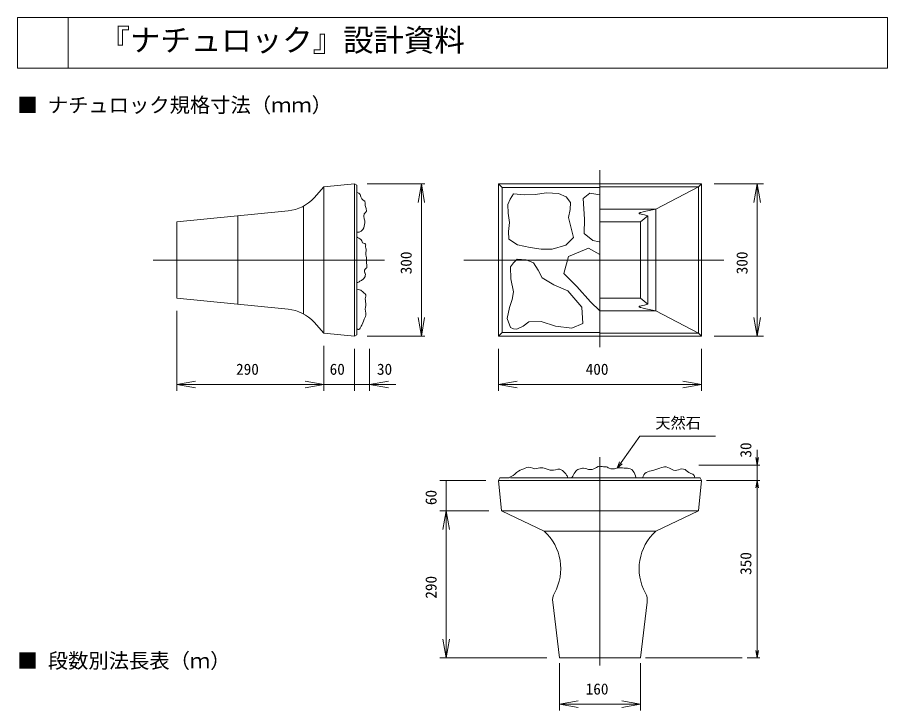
# Model space of a CAD drawing. Units: millimetres, scale not verified. Extents: x 880 to 2725, y 439 to 2924.
# Drawn here: x 977 to 2692, y 1558 to 2924 of the extents above; entities that cross this region are included whole.
import ezdxf
from ezdxf.enums import TextEntityAlignment as Align

# ---------------------------------------------------------------- set-up
doc = ezdxf.new("R2010")
doc.units = ezdxf.units.MM
doc.header["$LTSCALE"] = 10
doc.layers.add('0_2', color=2, linetype='Continuous', lineweight=18)
doc.styles.add('ＭＳ ゴシック-5.0-0.0', font='')
doc.styles.get('ＭＳ ゴシック-5.0-0.0').set_extended_font_data('ＭＳ ゴシック-5.0-0.0')

msp = doc.modelspace()

# ---------------------------------------------------------------- linework, layer by layer
at = {"layer": '0_2'}
for p, q in [((977.19, 2924), (977.19, 2824)), ((977.19, 2924), (2692.19, 2924)), ((1077.19, 2924), (1077.19, 2824)), ((2692.19, 2924), (2692.19, 2824)), ((977.19, 2824), (2692.19, 2824)), ((1561.98, 2568.67), (1581.32, 2589.94)), ((1641.32, 2595.94), (1581.32, 2589.94)), ((1581.32, 2589.94), (1581.32, 2301.94)), ((1641.32, 2595.94), (1646.32, 2593.44)), ((1641.32, 2595.94), (1646.32, 2593.44)), ((1646.32, 2593.44), (1646.32, 2500.89)), ((1925.3, 2595.94), (2325.3, 2595.94)), ((1925.3, 2295.94), (1925.3, 2595.94)), ((2319.3, 2589.94), (2235.3, 2545.94)), ((2325.3, 2595.94), (2319.3, 2589.94)), ((2325.3, 2595.94), (2325.3, 2295.94)), ((1646.8, 2579.24), (1650.28, 2577.58)), ((1650.28, 2577.58), (1652.82, 2575.22)), ((1652.82, 2575.22), (1654.14, 2570.6)), ((1654.14, 2570.6), (1655.84, 2566.18)), ((1655.84, 2566.18), (1658.94, 2564.14)), ((1658.94, 2564.14), (1661.86, 2562.17)), ((1661.86, 2562.17), (1662.84, 2558.15)), ((1662.84, 2558.15), (1662.87, 2553.13)), ((1291.32, 2520.94), (1510.81, 2542.89)), ((1541.32, 2552.38), (1541.32, 2339.51)), ((1662.98, 2539.6), (1660.86, 2537.05)), ((1662.87, 2553.13), (1664.58, 2547.17)), ((1664.88, 2542.08), (1662.98, 2539.6)), ((1664.58, 2547.17), (1664.88, 2542.08)), ((2125.3, 2545.94), (2235.3, 2545.94)), ((2202.71, 2538.22), (2202.53, 2537.79)), ((2203.17, 2538.65), (2202.71, 2538.22)), ((2204.5, 2539.38), (2203.17, 2538.65)), ((2205.81, 2539.74), (2204.5, 2539.38)), ((2210.69, 2540.93), (2205.81, 2539.74)), ((2215.73, 2542.16), (2210.69, 2540.93)), ((2225.55, 2544.21), (2215.73, 2542.16)), ((2235.3, 2545.94), (2225.55, 2544.21)), ((2235.3, 2545.94), (2235.3, 2345.94)), ((1411.32, 2532.94), (1411.32, 2358.94)), ((1660.86, 2537.05), (1659.94, 2532.26)), ((1659.94, 2532.26), (1660.86, 2527.01)), ((1660.86, 2527.01), (1661.63, 2522.94)), ((1661.63, 2522.94), (1661.86, 2518.97)), ((2202.53, 2537.79), (2202.86, 2537.43)), ((2202.86, 2537.43), (2203.49, 2537.15)), ((2203.49, 2537.15), (2205.03, 2536.65)), ((2205.03, 2536.65), (2206.38, 2536.3)), ((2205.3, 2520.94), (2219.7, 2532.94)), ((2206.38, 2536.3), (2212.82, 2534.67)), ((2212.82, 2534.67), (2219.72, 2532.89)), ((2219.7, 2532.94), (2219.7, 2358.94)), ((1291.32, 2520.94), (1291.32, 2370.94)), ((1657.85, 2505.91), (1654.74, 2502.68)), ((1659.67, 2509.3), (1657.85, 2505.91)), ((1660.86, 2512.95), (1659.67, 2509.3)), ((1661.53, 2515.95), (1660.86, 2512.95)), ((1661.86, 2518.97), (1661.53, 2515.95)), ((2125.3, 2520.94), (2205.3, 2520.94)), ((2205.3, 2520.94), (2205.3, 2370.94)), ((1646.32, 2501.12), (1646.32, 2400.95)), ((1646.58, 2490.96), (1647.76, 2490.21)), ((1648.83, 2500.76), (1646.8, 2500.89)), ((1647.76, 2490.21), (1648.96, 2489.48)), ((1650.82, 2500.89), (1648.83, 2500.76)), ((1648.96, 2489.48), (1650.22, 2488.77)), ((1650.22, 2488.77), (1652, 2487.86)), ((1654.74, 2502.68), (1650.82, 2500.89)), ((1652, 2487.86), (1653.67, 2486.84)), ((1653.67, 2486.84), (1654.96, 2485.49)), ((1654.96, 2485.49), (1655.77, 2483.64)), ((1655.77, 2483.64), (1656.43, 2481.66)), ((1656.43, 2481.66), (1657.51, 2480.03)), ((1657.51, 2480.03), (1659.52, 2478.97)), ((1659.52, 2478.97), (1661.76, 2478.21)), ((1661.76, 2478.21), (1663.34, 2477.11)), ((1663.34, 2477.11), (1663.68, 2475.58)), ((1663.49, 2473.66), (1663.34, 2471.65)), ((1663.34, 2471.65), (1663.73, 2469.47)), ((1663.68, 2475.58), (1663.49, 2473.66)), ((1664.12, 2461.59), (1663.71, 2459.62)), ((1663.71, 2459.62), (1663.82, 2456.46)), ((1663.73, 2469.47), (1664.39, 2467.44)), ((1663.82, 2456.46), (1664.51, 2453.32)), ((1664.61, 2463.54), (1664.12, 2461.59)), ((1664.39, 2467.44), (1664.8, 2465.45)), ((1664.51, 2453.32), (1665.16, 2450.15)), ((1664.8, 2465.45), (1664.61, 2463.54)), ((1665.16, 2450.15), (1665.32, 2447.71)), ((1665.26, 2445.27), (1665.16, 2442.86)), ((1665.16, 2442.86), (1665.16, 2440.95)), ((1665.16, 2440.95), (1665.28, 2439.03)), ((1665.32, 2447.71), (1665.26, 2445.27)), ((1665.28, 2439.03), (1665.53, 2437.03)), ((1665.53, 2437.03), (1665.9, 2434.81)), ((1661.56, 2426.02), (1661.19, 2423.85)), ((1661.19, 2423.85), (1661.52, 2421.72)), ((1661.52, 2421.72), (1661.87, 2420.86)), ((1662.61, 2427.92), (1661.56, 2426.02)), ((1661.87, 2420.86), (1662.27, 2420.02)), ((1662.27, 2420.02), (1662.61, 2419.17)), ((1663.63, 2428.92), (1662.61, 2427.92)), ((1662.61, 2419.17), (1662.91, 2417.39)), ((1664.69, 2429.84), (1663.63, 2428.92)), ((1665.53, 2430.83), (1664.69, 2429.84)), ((1666.04, 2432.67), (1665.53, 2430.83)), ((1665.9, 2434.81), (1666.04, 2432.67)), ((1647.33, 2401.4), (1646.21, 2400.95)), ((1648.43, 2401.87), (1647.33, 2401.4)), ((1649.49, 2402.41), (1648.43, 2401.87)), ((1650.85, 2403.22), (1649.49, 2402.41)), ((1652.17, 2404.09), (1650.85, 2403.22)), ((1653.5, 2404.96), (1652.17, 2404.09)), ((1655.12, 2405.89), (1653.5, 2404.96)), ((1656.73, 2406.82), (1655.12, 2405.89)), ((1658.24, 2407.87), (1656.73, 2406.82)), ((1659.91, 2409.52), (1658.24, 2407.87)), ((1661.25, 2411.48), (1659.91, 2409.52)), ((1662.25, 2413.7), (1661.25, 2411.48)), ((1662.75, 2415.54), (1662.25, 2413.7)), ((1662.91, 2417.39), (1662.75, 2415.54)), ((1646.32, 2400.95), (1646.32, 2310.04)), ((1646.8, 2388.39), (1649.28, 2387.93)), ((1649.28, 2387.93), (1651.65, 2387.32)), ((1651.65, 2387.32), (1653.83, 2386.38)), ((1653.83, 2386.38), (1655.53, 2385.21)), ((1655.53, 2385.21), (1657.16, 2383.82)), ((1511.09, 2348.96), (1291.32, 2370.94)), ((1657.16, 2383.82), (1658.85, 2382.36)), ((1658.85, 2382.36), (1660.88, 2380.79)), ((1660.88, 2380.79), (1662.71, 2379.17)), ((1662.71, 2379.17), (1663.87, 2377.34)), ((1663.43, 2372.13), (1662.87, 2369.3)), ((1662.87, 2369.3), (1662.94, 2366.22)), ((1664.02, 2374.87), (1663.43, 2372.13)), ((1663.87, 2377.34), (1664.02, 2374.87)), ((2205.3, 2370.94), (2125.3, 2370.94)), ((2205.3, 2370.94), (2219.7, 2358.94)), ((1663.17, 2352.93), (1662.87, 2349.21)), ((1662.94, 2366.22), (1663.46, 2363.23)), ((1663.7, 2356.62), (1663.17, 2352.93)), ((1663.46, 2363.23), (1663.87, 2360.26)), ((1663.87, 2360.26), (1663.7, 2356.62)), ((2202.53, 2354.09), (2202.86, 2354.46)), ((2202.71, 2353.67), (2202.53, 2354.09)), ((2203.17, 2353.24), (2202.71, 2353.67)), ((2202.86, 2354.46), (2203.49, 2354.73)), ((2204.5, 2352.51), (2203.17, 2353.24)), ((2203.49, 2354.73), (2205.03, 2355.24)), ((2205.81, 2352.14), (2204.5, 2352.51)), ((2205.03, 2355.24), (2206.38, 2355.59)), ((2210.69, 2350.96), (2205.81, 2352.14)), ((2206.38, 2355.59), (2212.82, 2357.22)), ((2215.73, 2349.72), (2210.69, 2350.96)), ((2212.82, 2357.22), (2219.72, 2359)), ((2225.55, 2347.68), (2215.73, 2349.72)), ((1663.17, 2334.47), (1662.06, 2331.81)), ((1662.87, 2349.21), (1663.27, 2345.13)), ((1663.87, 2337.16), (1663.17, 2334.47)), ((1663.27, 2345.13), (1663.87, 2341.09)), ((1663.87, 2341.09), (1663.87, 2337.16)), ((2235.3, 2345.94), (2125.3, 2345.94)), ((2235.3, 2345.94), (2225.55, 2347.68)), ((2319.3, 2301.94), (2235.3, 2345.94)), ((1561.75, 2323.46), (1581.32, 2301.94)), ((1654.87, 2315.86), (1653.83, 2314.06)), ((1655.9, 2317.48), (1654.87, 2315.86)), ((1656.84, 2319.08), (1655.9, 2317.48)), ((1658.29, 2322.26), (1656.84, 2319.08)), ((1659.54, 2325.67), (1658.29, 2322.26)), ((1660.86, 2329.12), (1659.54, 2325.67)), ((1662.06, 2331.81), (1660.86, 2329.12)), ((1581.32, 2301.94), (1641.32, 2295.94)), ((1641.32, 2295.94), (1646.32, 2298.44)), ((1641.32, 2295.94), (1646.32, 2298.44)), ((1646.32, 2310.04), (1646.32, 2298.44)), ((1647.85, 2309.52), (1646.8, 2310.04)), ((1648.87, 2309.14), (1647.85, 2309.52)), ((1649.81, 2309.03), (1648.87, 2309.14)), ((1651.4, 2309.94), (1649.81, 2309.03)), ((1652.68, 2311.84), (1651.4, 2309.94)), ((1653.83, 2314.06), (1652.68, 2311.84)), ((2325.3, 2295.94), (2319.3, 2301.94)), ((2325.3, 2295.94), (1925.3, 2295.94)), ((1954.13, 2021.35), (1957.69, 2024.17)), ((1957.69, 2024.17), (1961.1, 2027.22)), ((1961.1, 2027.22), (1964.65, 2029.97)), ((1964.65, 2029.97), (1967.99, 2031.77)), ((1967.99, 2031.77), (1971.54, 2033.26)), ((1971.54, 2033.26), (1975.18, 2034.75)), ((1975.18, 2034.75), (1978.04, 2036.02)), ((1978.04, 2036.02), (1980.91, 2037.1)), ((1980.91, 2037.1), (1983.8, 2037.62)), ((1983.8, 2037.62), (1988.23, 2036.96)), ((1988.23, 2036.96), (1992.71, 2035.54)), ((1992.71, 2035.54), (1997.2, 2034.75)), ((1997.2, 2034.75), (2000.38, 2035.15)), ((2000.38, 2035.15), (2003.56, 2035.99)), ((2003.56, 2035.99), (2006.77, 2036.67)), ((2006.77, 2036.67), (2009.64, 2036.75)), ((2009.64, 2036.75), (2012.52, 2036.39)), ((2012.52, 2036.39), (2015.38, 2035.71)), ((2015.38, 2035.71), (2021.44, 2033.8)), ((2021.44, 2033.8), (2027.46, 2032.16)), ((2027.46, 2032.16), (2033.57, 2031.88)), ((2033.57, 2031.88), (2037.79, 2032.78)), ((2037.79, 2032.78), (2041.98, 2033.76)), ((2041.98, 2033.76), (2046.01, 2033.79)), ((2046.01, 2033.79), (2048.73, 2032.78)), ((2048.73, 2032.78), (2051.29, 2031.07)), ((2051.29, 2031.07), (2053.67, 2029.01)), ((2053.67, 2029.01), (2055.81, 2026.89)), ((2055.81, 2026.89), (2057.74, 2024.68)), ((2057.74, 2024.68), (2059.41, 2022.31)), ((2073.17, 2022.56), (2074.72, 2025.18)), ((2074.72, 2025.18), (2076.12, 2027.63)), ((2076.12, 2027.63), (2077.66, 2029.94)), ((2077.66, 2029.94), (2079.51, 2031.88)), ((2079.51, 2031.88), (2081.53, 2033.14)), ((2081.53, 2033.14), (2083.81, 2034.06)), ((2083.81, 2034.06), (2086.21, 2034.75)), ((2086.21, 2034.75), (2088.45, 2035.28)), ((2088.45, 2035.28), (2090.68, 2035.63)), ((2090.68, 2035.63), (2092.91, 2035.71)), ((2092.91, 2035.71), (2097.72, 2034.84)), ((2097.72, 2034.84), (2102.51, 2033.48)), ((2102.51, 2033.48), (2107.27, 2032.84)), ((2107.27, 2032.84), (2110.19, 2033.27)), ((2110.19, 2033.27), (2113.07, 2034.29)), ((2113.07, 2034.29), (2115.88, 2035.71)), ((2115.88, 2035.71), (2118.74, 2037.38)), ((2118.74, 2037.38), (2121.58, 2038.81)), ((2121.58, 2038.81), (2124.5, 2039.54)), ((2124.5, 2039.54), (2126.98, 2039.38)), ((2126.98, 2039.38), (2129.54, 2038.9)), ((2129.54, 2038.9), (2132.15, 2038.58)), ((2132.15, 2038.58), (2134.11, 2038.64)), ((2134.11, 2038.64), (2136.04, 2038.74)), ((2136.04, 2038.74), (2137.9, 2038.58)), ((2137.9, 2038.58), (2139.84, 2037.85)), ((2139.84, 2037.85), (2141.73, 2036.77)), ((2141.73, 2036.77), (2143.64, 2035.71)), ((2143.64, 2035.71), (2147.01, 2034.66)), ((2147.01, 2034.66), (2150.57, 2034.42)), ((2150.57, 2034.42), (2154.17, 2034.75)), ((2154.17, 2034.75), (2158.05, 2035.47)), ((2158.05, 2035.47), (2161.86, 2036.23)), ((2161.86, 2036.23), (2165.65, 2036.67)), ((2165.65, 2036.67), (2169.43, 2036.54)), ((2169.43, 2036.54), (2173.25, 2036.1)), ((2173.25, 2036.1), (2177.14, 2035.71)), ((2177.14, 2035.71), (2179.78, 2035.58)), ((2179.78, 2035.58), (2182.36, 2035.35)), ((2182.36, 2035.35), (2184.8, 2034.75)), ((2184.8, 2034.75), (2187.83, 2032.95)), ((2187.83, 2032.95), (2190.39, 2030.26)), ((2190.39, 2030.26), (2192.45, 2027.09)), ((2192.45, 2027.09), (2193.98, 2023.94)), ((2193.98, 2023.94), (2195.21, 2020.75)), ((2211.91, 2022.92), (2213.51, 2025.18)), ((2213.51, 2025.18), (2216.23, 2027.35)), ((2216.23, 2027.35), (2219.53, 2028.88)), ((2219.53, 2028.88), (2223.08, 2029.97)), ((2223.08, 2029.97), (2225.99, 2030.65)), ((2225.99, 2030.65), (2228.86, 2031.25)), ((2228.86, 2031.25), (2231.7, 2031.88)), ((2231.7, 2031.88), (2235.54, 2032.94)), ((2235.54, 2032.94), (2239.36, 2034.22)), ((2239.36, 2034.22), (2243.18, 2035.71)), ((2243.18, 2035.71), (2246.36, 2037.01)), ((2246.36, 2037.01), (2249.55, 2038.08)), ((2249.55, 2038.08), (2252.75, 2038.58)), ((2252.75, 2038.58), (2255.96, 2038.26)), ((2255.96, 2038.26), (2259.16, 2037.23)), ((2259.16, 2037.23), (2262.32, 2035.71)), ((2262.32, 2035.71), (2266.19, 2033.5)), ((2266.19, 2033.5), (2270, 2031.64)), ((2270, 2031.64), (2273.81, 2030.92)), ((2273.81, 2030.92), (2276.9, 2031.53)), ((2276.9, 2031.53), (2280.07, 2032.71)), ((2280.07, 2032.71), (2283.38, 2033.79)), ((2283.38, 2033.79), (2286.7, 2034.22)), ((2286.7, 2034.22), (2289.97, 2033.91)), ((2289.97, 2033.91), (2292.95, 2032.84)), ((2292.95, 2032.84), (2295.51, 2031.06)), ((2295.51, 2031.06), (2297.94, 2028.98)), ((2297.94, 2028.98), (2300.61, 2027.09)), ((2300.61, 2027.09), (2304.59, 2025.42)), ((2304.59, 2025.42), (2308.46, 2023.84)), ((2308.46, 2023.84), (2311.14, 2021.35)), ((1927.8, 2016.75), (1925.3, 2011.75)), ((1931.3, 1951.75), (1925.3, 2011.75)), ((1946.47, 2016.75), (1927.8, 2016.75)), ((1946.47, 2017.52), (1949.11, 2018.66)), ((1949.11, 2018.66), (1951.68, 2019.9)), ((2069.94, 2016.75), (1949.11, 2016.75)), ((1951.68, 2019.9), (1954.13, 2021.35)), ((2059.41, 2022.31), (2060.45, 2020.46)), ((2060.45, 2020.46), (2061.39, 2018.53)), ((2061.39, 2018.53), (2062.28, 2016.57)), ((2069.94, 2017.52), (2071.56, 2020.02)), ((2209.68, 2016.75), (2069.94, 2016.75)), ((2071.56, 2020.02), (2073.17, 2022.56)), ((2195.21, 2020.75), (2196.28, 2017.52)), ((2209.68, 2017.52), (2210.7, 2020.31)), ((2322.8, 2016.75), (2209.68, 2016.75)), ((2210.7, 2020.31), (2211.91, 2022.92)), ((2311.14, 2021.35), (2311.59, 2020.19)), ((2311.59, 2020.19), (2311.89, 2018.89)), ((2311.89, 2018.89), (2312.09, 2017.52)), ((2325.3, 2011.75), (2319.3, 1951.75)), ((2325.3, 2011.75), (2322.8, 2016.75)), ((2319.3, 1951.75), (1931.3, 1951.75)), ((2015.3, 1911.75), (1931.3, 1951.75)), ((2319.3, 1951.75), (2235.3, 1911.75)), ((2235.3, 1911.75), (2015.3, 1911.75)), ((2045.3, 1661.75), (2032.14, 1771.46)), ((2218.47, 1771.46), (2205.3, 1661.75)), ((2205.3, 1661.75), (2045.3, 1661.75))]:
    msp.add_line(p, q, dxfattribs=at)
at = {"layer": '0_2', "color": 4}
for p, q in [((2125.3, 2622.94), (2125.3, 2274.4)), ((1641.32, 2595.94), (1641.32, 2295.94)), ((1666.32, 2595.94), (1779.87, 2595.94)), ((1773.3, 2595.94), (1766.78, 2559.01)), ((1773.3, 2595.94), (1779.81, 2559.01)), ((1773.3, 2595.94), (1773.3, 2295.94)), ((1925.3, 2595.94), (1932.3, 2588.94)), ((2125.3, 2589.94), (2319.3, 2589.94)), ((2319.3, 2589.94), (2319.3, 2301.94)), ((2350.3, 2595.94), (2447.8, 2595.94)), ((2435.3, 2595.94), (2428.79, 2559.01)), ((2435.3, 2595.94), (2441.81, 2559.01)), ((2435.3, 2595.94), (2435.3, 2295.94)), ((1932.3, 2302.94), (1932.3, 2588.94)), ((1932.3, 2588.94), (2125.3, 2588.94)), ((1954.79, 2576.03), (1948.06, 2565.77)), ((1976.28, 2574.45), (1954.79, 2576.03)), ((1997.49, 2574.93), (1976.28, 2574.45)), ((2020.03, 2578.17), (1997.49, 2574.93)), ((2043.47, 2577.12), (2020.03, 2578.17)), ((2058.6, 2570.53), (2043.47, 2577.12)), ((2105.62, 2577.62), (2092.06, 2566.96)), ((2125, 2574.71), (2105.62, 2577.62)), ((1948.06, 2565.77), (1943.84, 2555.22)), ((2067.56, 2559.6), (2058.6, 2570.53)), ((2066.27, 2545.59), (2067.56, 2559.6)), ((2092.06, 2566.96), (2094.96, 2526.27)), ((1943.84, 2555.22), (1944.69, 2538.43)), ((1944.69, 2538.43), (1947.13, 2520.19)), ((2063.18, 2530.04), (2066.27, 2545.59)), ((2068.87, 2509.03), (2063.18, 2530.04)), ((2094.96, 2526.27), (2094, 2498.17)), ((1947.13, 2520.19), (1945.22, 2502.39)), ((2073.04, 2490.63), (2068.87, 2509.03)), ((1945.22, 2502.39), (1946.03, 2487.34)), ((1946.03, 2487.34), (1962.6, 2475.96)), ((2057.76, 2475.24), (2073.04, 2490.63)), ((2094, 2498.17), (2111.44, 2484.6)), ((1962.6, 2475.96), (1987.64, 2470.92)), ((1987.64, 2470.92), (2009.55, 2467.49)), ((2031.43, 2467.64), (2057.76, 2475.24)), ((2111.44, 2484.6), (2124.03, 2481.7)), ((2009.55, 2467.49), (2031.43, 2467.64)), ((2062.99, 2452.63), (2054.27, 2419.69)), ((2102.72, 2469.1), (2062.99, 2452.63)), ((2125, 2456.51), (2102.72, 2469.1)), ((1244.76, 2445.94), (1700.38, 2445.94)), ((1856.78, 2445.94), (2369.41, 2445.94)), ((1954.81, 2440.59), (1949.32, 2432.6)), ((1962.46, 2447.93), (1954.81, 2440.59)), ((1980.04, 2446.44), (1962.46, 2447.93)), ((1994.21, 2440.26), (1980.04, 2446.44)), ((2003.42, 2426.03), (1994.21, 2440.26)), ((1949.32, 2432.6), (1949.67, 2408.77)), ((2011.72, 2410.7), (2003.42, 2426.03)), ((2054.27, 2419.69), (2079.46, 2393.53)), ((1949.67, 2408.77), (1954.79, 2383.33)), ((2034.26, 2397.31), (2011.72, 2410.7)), ((2062.09, 2385.52), (2034.26, 2397.31)), ((2089.45, 2353.21), (2062.09, 2385.52)), ((2079.46, 2393.53), (2106.59, 2363.5)), ((1952.39, 2368.41), (1947.13, 2352.68)), ((1954.79, 2383.33), (1952.39, 2368.41)), ((1947.13, 2352.68), (1942.68, 2330.44)), ((2091.65, 2320.93), (2089.45, 2353.21)), ((2106.59, 2363.5), (2125.3, 2345.94)), ((1291.32, 2188.17), (1291.32, 2345.94)), ((1773.3, 2295.94), (1766.78, 2332.87)), ((1773.3, 2295.94), (1779.81, 2332.87)), ((2435.3, 2295.94), (2428.79, 2332.87)), ((2435.3, 2295.94), (2441.81, 2332.87)), ((1942.68, 2330.44), (1949.32, 2313.26)), ((1961.36, 2309.98), (1974.01, 2315.87)), ((1974.01, 2315.87), (1985.45, 2324.21)), ((1985.45, 2324.21), (2009.48, 2324.86)), ((2009.48, 2324.86), (2038, 2315.45)), ((2038, 2315.45), (2069.6, 2311.83)), ((2069.6, 2311.83), (2091.65, 2320.93)), ((1932.3, 2302.94), (1925.3, 2295.94)), ((2125.3, 2302.94), (1932.3, 2302.94)), ((1949.32, 2313.26), (1954.99, 2310.6)), ((1954.99, 2310.6), (1961.36, 2309.98)), ((2319.3, 2301.94), (2125.3, 2301.94)), ((1666.32, 2295.94), (1779.87, 2295.94)), ((2350.3, 2295.94), (2447.8, 2295.94)), ((1581.32, 2188.17), (1581.32, 2276.94)), ((1641.32, 2188.17), (1641.32, 2270.94)), ((1671.32, 2188.17), (1671.32, 2270.94)), ((1925.3, 2188.17), (1925.3, 2270.94)), ((2325.3, 2188.17), (2325.3, 2270.94)), ((1291.32, 2200.67), (1328.25, 2207.18)), ((1291.32, 2200.67), (1328.25, 2194.16)), ((1291.32, 2200.67), (1581.32, 2200.67)), ((1581.32, 2200.67), (1544.39, 2207.18)), ((1581.32, 2200.67), (1544.39, 2194.16)), ((1581.32, 2200.67), (1641.32, 2200.67)), ((1671.32, 2200.67), (1641.32, 2200.67)), ((1671.32, 2200.67), (1708.25, 2207.18)), ((1671.32, 2200.67), (1723.33, 2200.67)), ((1671.32, 2200.67), (1708.25, 2194.16)), ((1925.3, 2200.67), (1962.23, 2207.18)), ((1925.3, 2200.67), (1962.23, 2194.16)), ((2325.3, 2200.67), (1925.3, 2200.67)), ((2325.3, 2200.67), (2288.37, 2207.18)), ((2325.3, 2200.67), (2288.37, 2194.16)), ((2159.15, 2035.81), (2203.79, 2099.06)), ((2203.79, 2099.06), (2353.26, 2099.06)), ((2435.3, 2041.75), (2435.3, 2071.62)), ((2125.3, 1647.02), (2125.3, 2057.79)), ((2159.15, 2035.81), (2163.59, 2048.26)), ((2159.15, 2035.81), (2169.4, 2044.16)), ((2320.3, 2041.75), (2440.3, 2041.75)), ((2435.3, 2041.75), (2432.7, 2056.52)), ((2435.3, 2041.75), (2437.91, 2056.52)), ((2435.3, 2041.75), (2435.3, 2011.75)), ((1809.9, 2011.75), (1900.3, 2011.75)), ((1822.4, 2011.75), (1822.4, 1951.75)), ((2325.3, 2011.75), (1925.3, 2011.75)), ((2335.3, 2011.75), (2440.3, 2011.75)), ((2435.3, 2011.75), (2432.7, 1996.98)), ((2435.3, 2011.75), (2437.91, 1996.98)), ((2435.3, 2011.75), (2435.3, 1661.75)), ((1809.9, 1951.75), (1906.3, 1951.75)), ((1822.4, 1951.75), (1815.89, 1914.82)), ((1822.4, 1951.75), (1828.91, 1914.82)), ((1822.4, 1951.75), (1822.4, 1661.75)), ((1822.4, 1661.75), (1815.89, 1698.68)), ((1822.4, 1661.75), (1828.91, 1698.68)), ((2435.3, 1661.75), (2432.7, 1676.52)), ((2435.3, 1661.75), (2437.91, 1676.52)), ((1809.9, 1661.75), (2020.3, 1661.75)), ((2045.3, 1558.1), (2045.3, 1651.75)), ((2205.3, 1558.1), (2205.3, 1651.75)), ((2215.3, 1661.75), (2405.3, 1661.75)), ((2415.3, 1661.75), (2440.3, 1661.75)), ((2045.3, 1570.6), (2082.23, 1577.11)), ((2045.3, 1570.6), (2082.23, 1564.08)), ((2045.3, 1570.6), (2205.3, 1570.6)), ((2205.3, 1570.6), (2168.37, 1577.11)), ((2205.3, 1570.6), (2168.37, 1564.08))]:
    msp.add_line(p, q, dxfattribs=at)
at = {"layer": '0_2'}
for centre, radius, start, end in [((1502.79, 2622.49), 80, 275.71059, 317.72631), ((1502.79, 2269.4), 80, 42.27369, 84.28941), ((1948.05, 1837.74), 100, 331.09027, 47.7369), ((2302.56, 1837.74), 100, 132.2631, 208.84121), ((2061.92, 1775.03), 30, 151.15879, 186.84277), ((2188.68, 1775.03), 30, 353.15723, 28.84121)]:
    msp.add_arc(centre, radius, start, end, dxfattribs=at)

# ---------------------------------------------------------------- texts
at = {"layer": '0_2', "color": 7, "style": 'ＭＳ ゴシック-5.0-0.0'}
for s, height, p in [('『ナチュロック』設計資料', 43.99, (1139.03, 2844)), ('■ ナチュロック規格寸法（ｍｍ）', 29.33, (977.19, 2727.83)), ('290', 21.99, (1408.19, 2213.17)), ('60', 21.99, (1592.57, 2213.17)), ('30', 21.99, (1685.84, 2213.17)), ('400', 21.99, (2097.18, 2213.17)), ('天然石', 21.99, (2234.33, 2107.35)), ('■ 段数別法長表（ｍ）', 29.33, (977.19, 1632.9)), ('160', 21.99, (2097.18, 1583.1))]:
    msp.add_text(s, height=height, dxfattribs=at).set_placement(p, align=Align.BOTTOM_LEFT)
for s, p in [('300', (1760.8, 2417.82)), ('300', (2422.8, 2417.82)), ('30', (2430.31, 2056.62)), ('60', (1809.9, 1963)), ('350', (2430.31, 1825.5)), ('290', (1809.9, 1778.62))]:
    msp.add_text(s, height=21.99, rotation=90, dxfattribs=at).set_placement(p, align=Align.BOTTOM_LEFT)

doc.saveas('drawing.dxf')
